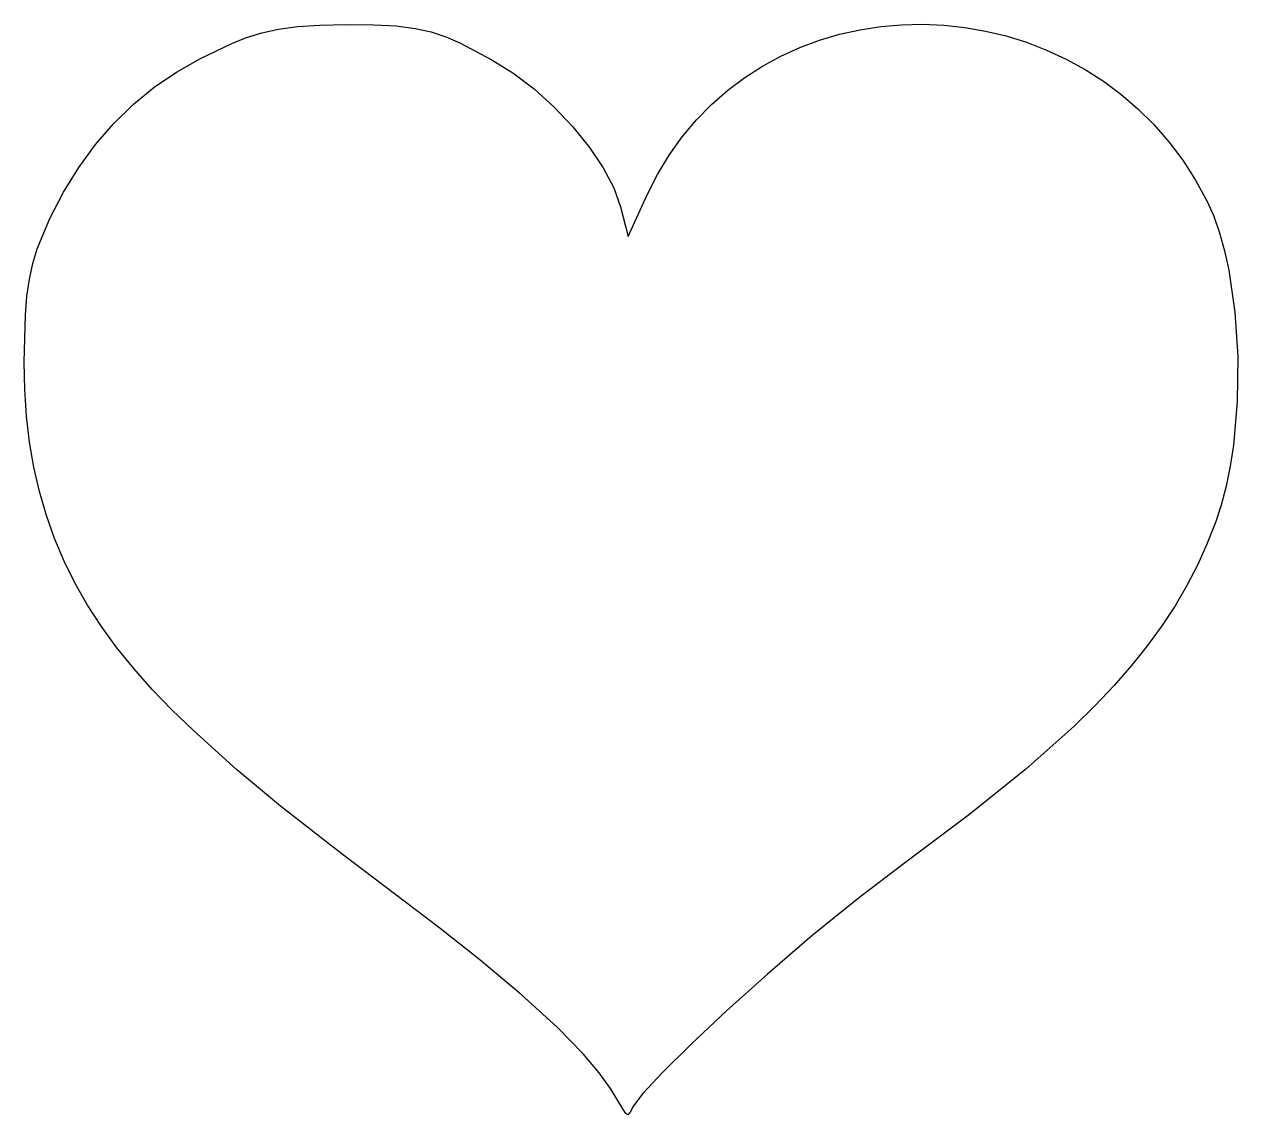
# Model space of a CAD drawing. Extents: x 1 to 181, y 1 to 163.
import ezdxf

# ---------------------------------------------------------------- set-up
doc = ezdxf.new("R2010")
doc.units = 0

msp = doc.modelspace()

# ---------------------------------------------------------------- linework, layer by layer
at = {"layer": 'Layer 1'}
for p, q in [((38.529349, 162.196627), (41.363986, 162.585484)), ((41.363986, 162.585484), (44.685089, 162.824506)), ((44.685089, 162.824506), (48.6281, 162.919)), ((48.6281, 162.919), (52.708848, 162.873145)), ((52.708848, 162.873145), (56.066002, 162.678156)), ((56.066002, 162.678156), (58.863601, 162.322152)), ((125.090085, 162.120822), (128.169549, 162.59583)), ((128.169549, 162.59583), (131.278744, 162.867889)), ((131.278744, 162.867889), (134.405363, 162.937125)), ((134.405363, 162.937125), (137.537099, 162.803665)), ((137.537099, 162.803665), (140.661648, 162.467635)), ((31.58982, 160.077953), (33.777708, 160.94817)), ((33.777708, 160.94817), (36.045738, 161.652625)), ((36.045738, 161.652625), (38.529349, 162.196627)), ((58.863601, 162.322152), (61.265687, 161.79325)), ((61.265687, 161.79325), (63.4363, 161.079566)), ((63.4363, 161.079566), (65.53948, 160.169219)), ((119.069573, 160.561457), (122.052657, 161.44274)), ((122.052657, 161.44274), (125.090085, 162.120822)), ((140.661648, 162.467635), (143.766701, 161.929161)), ((143.766701, 161.929161), (146.839954, 161.188369)), ((146.839954, 161.188369), (149.869099, 160.245386)), ((26.9127, 157.819), (31.58982, 160.077953)), ((65.53948, 160.169219), (70.1997, 157.711)), ((113.315659, 158.188783), (116.153138, 159.476847)), ((116.153138, 159.476847), (119.069573, 160.561457)), ((149.869099, 160.245386), (152.84183, 159.100337)), ((152.84183, 159.100337), (155.745842, 157.753348)), ((23.377465, 155.826639), (26.9127, 157.819)), ((70.1997, 157.711), (73.417204, 155.706865)), ((110.569442, 156.697141), (113.315659, 158.188783)), ((155.745842, 157.753348), (158.568827, 156.204547)), ((20.043962, 153.545234), (23.377465, 155.826639)), ((73.417204, 155.706865), (76.57318, 153.296922)), ((107.926794, 155.001792), (110.569442, 156.697141)), ((158.568827, 156.204547), (161.298479, 154.454058)), ((16.91598, 150.978807), (20.043962, 153.545234)), ((105.40002, 153.102612), (107.926794, 155.001792)), ((161.298479, 154.454058), (163.922492, 152.502009)), ((76.57318, 153.296922), (79.582518, 150.578236)), ((103.001427, 150.999474), (105.40002, 153.102612)), ((163.922492, 152.502009), (166.42856, 150.348525)), ((13.997307, 148.131375), (16.91598, 150.978807)), ((79.582518, 150.578236), (82.360112, 147.647875)), ((100.743322, 148.692252), (103.001427, 150.999474)), ((166.42856, 150.348525), (168.804377, 147.993732)), ((11.291733, 145.006959), (13.997307, 148.131375)), ((98.63801, 146.18082), (100.743322, 148.692252)), ((82.360112, 147.647875), (84.820855, 144.602904)), ((168.804377, 147.993732), (171.037635, 145.437757)), ((8.803046, 141.609578), (11.291733, 145.006959)), ((84.820855, 144.602904), (86.879639, 141.540391)), ((96.697798, 143.465051), (98.63801, 146.18082)), ((171.037635, 145.437757), (173.11603, 142.680726)), ((94.934993, 140.54482), (96.697798, 143.465051)), ((173.11603, 142.680726), (175.027253, 139.722765)), ((6.535036, 137.943252), (8.803046, 141.609578)), ((86.879639, 141.540391), (88.451356, 138.5574)), ((93.3619, 137.42), (94.934993, 140.54482)), ((175.027253, 139.722765), (176.759, 136.564)), ((4.49149, 134.012), (6.535036, 137.943252)), ((88.451356, 138.5574), (89.4509, 135.751)), ((90.5793, 131.328), (93.3619, 137.42)), ((89.4509, 135.751), (90.5793, 131.328)), ((176.759, 136.564), (177.740172, 134.355099)), ((2.622101, 129.499219), (4.49149, 134.012)), ((177.740172, 134.355099), (178.604861, 131.886164)), ((178.604861, 131.886164), (179.352202, 129.190599)), ((1.964199, 127.293887), (2.622101, 129.499219)), ((179.352202, 129.190599), (179.981328, 126.301809)), ((1.466302, 124.984), (1.964199, 127.293887)), ((1.110019, 122.465613), (1.466302, 124.984)), ((179.981328, 126.301809), (180.881475, 120.078169)), ((0.876956, 119.634781), (1.110019, 122.465613)), ((0.706923, 112.62), (0.876956, 119.634781)), ((180.881475, 120.078169), (181.298375, 113.482475)), ((0.791085, 108.526133), (0.706923, 112.62)), ((181.298375, 113.482475), (181.225104, 106.781959)), ((1.055804, 104.560354), (0.791085, 108.526133)), ((181.225104, 106.781959), (180.654734, 100.243853)), ((1.504945, 100.714245), (1.055804, 104.560354)), ((2.142375, 96.979384), (1.504945, 100.714245)), ((180.654734, 100.243853), (180.180974, 97.119214)), ((2.971958, 93.347352), (2.142375, 96.979384)), ((180.180974, 97.119214), (179.580342, 94.135389)), ((179.580342, 94.135389), (178.851972, 91.325783)), ((3.997562, 89.809729), (2.971958, 93.347352)), ((178.851972, 91.325783), (177.995, 88.7238)), ((5.223051, 86.358093), (3.997562, 89.809729)), ((177.995, 88.7238), (176.724656, 85.524987)), ((6.652293, 82.984025), (5.223051, 86.358093)), ((176.724656, 85.524987), (175.307447, 82.406225)), ((8.289152, 79.679105), (6.652293, 82.984025)), ((175.307447, 82.406225), (173.728488, 79.351204)), ((10.137495, 76.434912), (8.289152, 79.679105)), ((173.728488, 79.351204), (171.972891, 76.343613)), ((12.201188, 73.243027), (10.137495, 76.434912)), ((171.972891, 76.343613), (170.025768, 73.367142)), ((14.484096, 70.095028), (12.201188, 73.243027)), ((170.025768, 73.367142), (167.872232, 70.405481)), ((16.990085, 66.982496), (14.484096, 70.095028)), ((167.872232, 70.405481), (165.497397, 67.442321)), ((19.723022, 63.897011), (16.990085, 66.982496)), ((165.497397, 67.442321), (162.886375, 64.46135)), ((22.686771, 60.830153), (19.723022, 63.897011)), ((162.886375, 64.46135), (160.024279, 61.446259)), ((160.024279, 61.446259), (156.896221, 58.380737)), ((25.8852, 57.7735), (22.686771, 60.830153)), ((156.896221, 58.380737), (149.782672, 52.033163)), ((32.304827, 51.982714), (25.8852, 57.7735)), ((38.844387, 46.519463), (32.304827, 51.982714)), ((149.782672, 52.033163), (141.426631, 45.288144)), ((48.01613, 39.366405), (38.844387, 46.519463)), ((141.426631, 45.288144), (131.709, 38.0152)), ((62.3323, 28.5062), (48.01613, 39.366405)), ((131.709, 38.0152), (124.793211, 32.771977)), ((124.793211, 32.771977), (117.905309, 27.172888)), ((68.521381, 23.628532), (62.3323, 28.5062)), ((117.905309, 27.172888), (111.298747, 21.499676)), ((74.65155, 18.444234), (68.521381, 23.628532)), ((111.298747, 21.499676), (105.226975, 16.034086)), ((80.014994, 13.572586), (74.65155, 18.444234)), ((105.226975, 16.034086), (99.943443, 11.057863)), ((83.9039, 9.63287), (80.014994, 13.572586)), ((99.943443, 11.057863), (95.701603, 6.852749)), ((86.27261, 6.793479), (83.9039, 9.63287)), ((83.9039, 9.63287), (83.9039, 9.63287)), ((87.944253, 4.476291), (86.27261, 6.793479)), ((95.701603, 6.852749), (92.754905, 3.70049)), ((89.769275, 1.433054), (87.944253, 4.476291)), ((92.754905, 3.70049), (91.3568, 1.88283)), ((91.3568, 1.88283), (90.85965, 0.938024)), ((90.209121, 0.719268), (89.769275, 1.433054)), ((90.524834, 0.552215), (90.209121, 0.719268)), ((90.85965, 0.938024), (90.524834, 0.552215))]:
    msp.add_line(p, q, dxfattribs=at)

doc.saveas('drawing.dxf')
